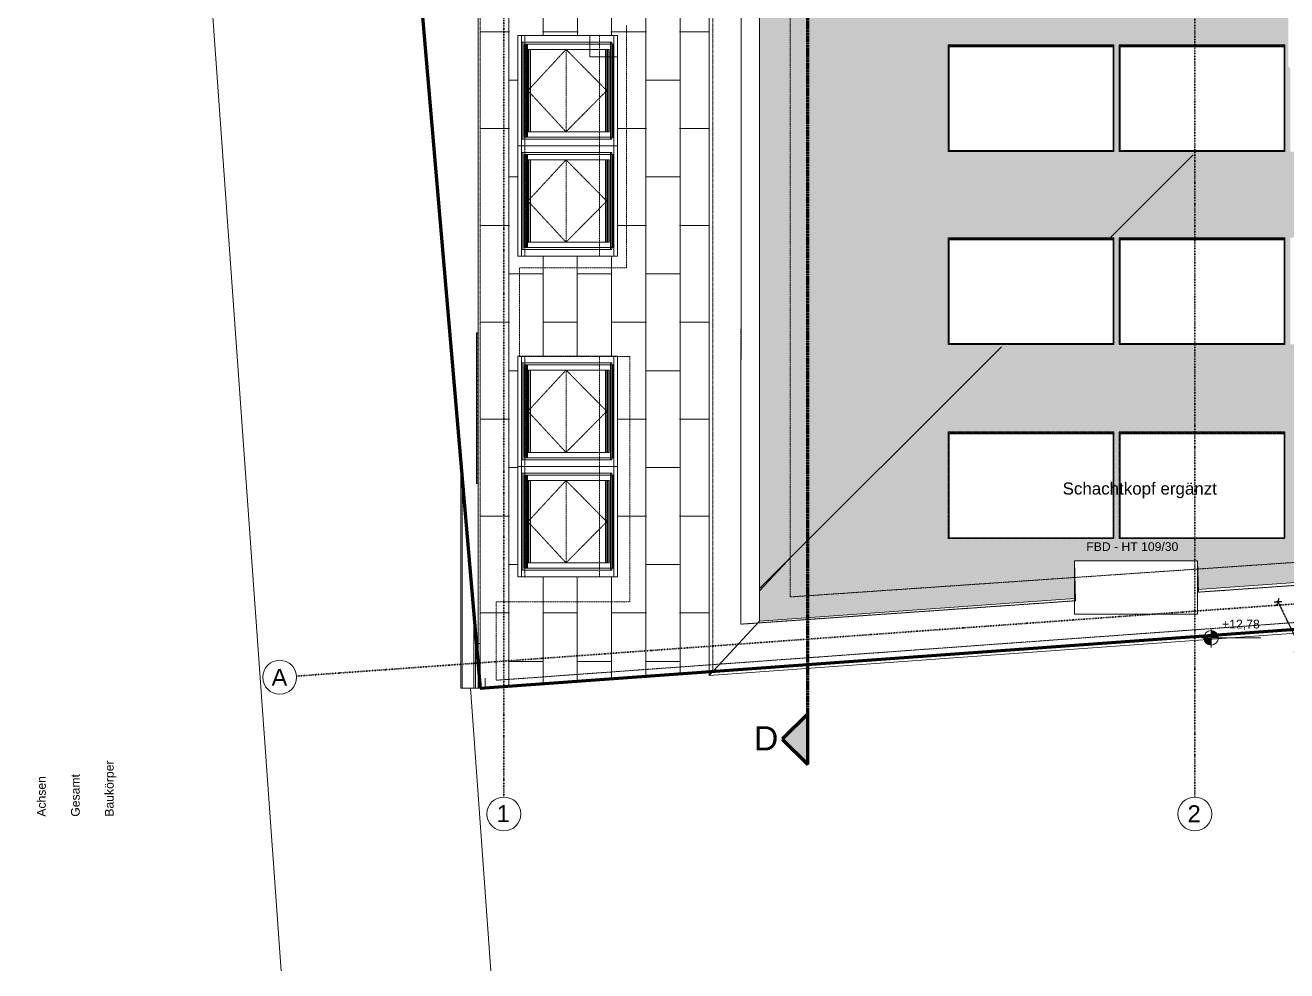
# Model space of a CAD drawing. Header units: millimetres. Extents: x -19192 to 21049, y -24519 to 21210.
# Drawn here: x -10833 to 2182, y -23693 to -13932 of the extents above; entities that cross this region are included whole.
import ezdxf
from ezdxf.enums import TextEntityAlignment as Align

# ---------------------------------------------------------------- set-up
doc = ezdxf.new("R2010")
doc.units = ezdxf.units.MM
for name, pattern in [('ACAD_ISO08W100', [36, 24, -3, 6, -3]), ('Achse', [0.009, 0.005, -0.002, 0, -0.002]), ('Strich', [0.00635, 0.003175, -0.003175]), ('Strich Punkt Mittel', [0.015875, 0.00635, -0.004763, 0, -0.004763]), ('Verdeckt', [0.003, 0.002, -0.001]), ('Verdeckt Unten', [0.005, 0.003, -0.002])]:
    doc.linetypes.add(name, pattern=pattern)
for name, color, linetype, lineweight in [('A-ROOF-OTLN', 132, 'Continuous', 5), ('A-ROOF-PATT', 132, 'Continuous', 13), ('A_2D', 7, 'Continuous', 13), ('A_Beschriftung_', 7, 'Continuous', 9), ('A_Dach', 7, 'Continuous', 13), ('A_Fenster', 7, 'Continuous', 13), ('A_Grundstuecksgrenze', 5, 'Continuous', 70), ('A_Moebel', 6, 'Continuous', 13), ('A_Raeume', 7, 'Continuous', 13), ('A_Raeume_', 7, 'Continuous', 5), ('A_Raster_', 1, 'Continuous', 9), ('A_Waende', 7, 'Continuous', 13), ('G-ANNO-DIMS_', 111, 'Continuous', 9), ('G-ANNO-REVC-IDEN_', 71, 'Continuous', 9), ('G-ANNO-SYMB_', 111, 'Continuous', 9), ('M-EQPM', 50, 'Continuous', 5)]:
    doc.layers.add(name, color=color, linetype=linetype, lineweight=lineweight)
doc.layers.add('E_ERDUNG', color=150, linetype='ACAD_ISO08W100', true_color=0x0f87ff)
doc.styles.add('Arial', font='arial.ttf', dxfattribs={"height": 0.175})
doc.styles.add('Arial_1', font='arial.ttf', dxfattribs={"height": 0.09})
doc.styles.add('Arial_5', font='arial.ttf', dxfattribs={"height": 0.125})
doc.styles.add('Arial_6', font='arial.ttf', dxfattribs={"height": 0.25})
doc.styles.add('Arial_7', font='arial.ttf', dxfattribs={"height": 0.0018})
doc.styles.add('ET_LEGENDE - Wohnung$0$ROMANS', font='romans.shx', dxfattribs={"width": 0.6})

# ---------------------------------------------------------------- blocks, each defined once
blk = doc.blocks.new('Moeb_Schreibtisch_variabel - variabel-8084390-263_PP_DDS_BT2')
at = {"layer": 'A_Moebel', "color": 8}
for p, q in [((-0.471, 0.4), (-0.425, 0.4)), ((-0.471, 0.4), (-0.425, 0.4)), ((-0.425, 0.4), (-0.415, 0.4)), ((-0.425, 0.4), (-0.415, 0.4)), ((-0.415, 0.4), (-0.401, 0.4)), ((-0.415, 0.4), (-0.401, 0.4)), ((-0.401, 0.4), (-0.372, 0.4)), ((-0.401, 0.4), (-0.372, 0.4)), ((-0.372, 0.4), (-0.348, 0.4)), ((-0.372, 0.4), (-0.348, 0.4)), ((-0.348, 0.4), (-0.187, 0.4)), ((-0.348, 0.4), (-0.187, 0.4)), ((-0.187, 0.4), (-0.187, 0.268)), ((-0.187, 0.4), (-0.187, 0.268)), ((-0.187, 0.268), (-0.187, 0.248)), ((-0.187, 0.268), (-0.187, 0.248)), ((-0.187, 0.248), (-0.187, 0.178)), ((-0.187, 0.248), (-0.187, 0.178))]:
    blk.add_line(p, q, dxfattribs=at)
blk = doc.blocks.new('Fens_Dach_1tlg1 - KF_1140X1400-V12-263_PP_DDS_BT2')
at = {"layer": 'A_Fenster'}
for p, q in [((-53.96, 49.939), (-53.96, 48.799)), ((-52.97, 49.939), (-53.96, 49.939)), ((-53.96, 49.939), (-53.924, 49.939)), ((-53.924, 49.939), (-52.934, 49.939)), ((-53.924, 49.869), (-53.924, 49.939)), ((-53.924, 48.869), (-53.924, 49.869)), ((-53.924, 49.869), (-53.005, 49.869)), ((-53.924, 49.869), (-53.924, 48.869)), ((-53.91, 49.869), (-53.924, 49.869)), ((-53.91, 48.869), (-53.91, 49.869)), ((-52.991, 49.869), (-53.91, 49.869)), ((-53.896, 49.849), (-53.005, 49.849)), ((-53.896, 48.889), (-53.896, 49.849)), ((-53.896, 49.849), (-53.861, 49.849)), ((-53.896, 49.849), (-53.005, 49.849)), ((-53.896, 49.849), (-53.896, 48.889)), ((-53.871, 49.849), (-53.896, 49.849)), ((-53.871, 49.849), (-53.871, 49.794)), ((-53.005, 49.849), (-53.871, 49.849)), ((-53.861, 49.849), (-53.861, 48.889)), ((-53.005, 49.849), (-53.861, 49.849)), ((-53.005, 49.869), (-52.991, 49.869)), ((-53.005, 49.869), (-53.005, 48.869)), ((-53.005, 49.849), (-53.005, 48.889)), ((-52.991, 49.849), (-53.005, 49.849)), ((-52.991, 49.849), (-53.005, 49.849)), ((-53.005, 49.849), (-52.991, 49.849)), ((-53.005, 49.849), (-53.005, 48.889)), ((-52.991, 49.849), (-53.005, 49.849)), ((-52.991, 48.869), (-52.991, 49.869)), ((-52.98, 49.849), (-52.991, 49.849)), ((-52.97, 49.849), (-52.991, 49.849)), ((-52.991, 49.849), (-52.98, 49.849)), ((-52.98, 49.849), (-52.991, 49.849)), ((-52.97, 49.849), (-52.98, 49.849)), ((-52.98, 48.889), (-52.98, 49.849)), ((-52.97, 48.799), (-52.97, 49.939)), ((-52.934, 49.939), (-52.97, 49.939)), ((-52.97, 48.889), (-52.97, 49.849)), ((-52.934, 49.939), (-52.934, 48.799)), ((-53.871, 49.794), (-53.871, 48.944)), ((-53.871, 49.794), (-53.857, 49.794)), ((-53.871, 49.794), (-53.871, 48.944)), ((-53.058, 49.794), (-53.871, 49.794)), ((-53.847, 49.794), (-53.857, 49.794)), ((-53.857, 49.794), (-53.044, 49.794)), ((-53.857, 48.944), (-53.857, 49.794)), ((-53.857, 49.794), (-53.832, 49.794)), ((-53.034, 49.794), (-53.847, 49.794)), ((-53.847, 48.944), (-53.847, 49.794)), ((-53.832, 49.794), (-53.034, 49.794)), ((-53.832, 49.794), (-53.832, 48.944)), ((-53.019, 49.794), (-53.058, 49.794)), ((-53.058, 48.944), (-53.058, 49.794)), ((-53.044, 49.794), (-53.034, 49.794)), ((-53.044, 49.794), (-53.044, 48.944)), ((-53.034, 48.944), (-53.034, 49.794)), ((-53.034, 49.794), (-53.019, 49.794)), ((-53.019, 49.794), (-53.019, 48.944)), ((-53.857, 48.944), (-53.871, 48.944)), ((-53.871, 48.944), (-53.871, 48.889)), ((-53.871, 48.944), (-53.058, 48.944)), ((-53.044, 48.944), (-53.857, 48.944)), ((-53.857, 48.944), (-53.847, 48.944)), ((-53.832, 48.944), (-53.857, 48.944)), ((-53.847, 48.944), (-53.034, 48.944)), ((-53.034, 48.944), (-53.832, 48.944)), ((-53.019, 48.944), (-53.058, 48.944)), ((-53.034, 48.944), (-53.044, 48.944)), ((-53.019, 48.944), (-53.034, 48.944)), ((-53.924, 48.799), (-53.924, 48.869)), ((-53.005, 48.869), (-53.924, 48.869)), ((-53.924, 48.869), (-53.91, 48.869)), ((-53.91, 48.869), (-52.991, 48.869)), ((-53.005, 48.889), (-53.896, 48.889)), ((-53.861, 48.889), (-53.896, 48.889)), ((-53.005, 48.889), (-53.896, 48.889)), ((-53.896, 48.889), (-53.871, 48.889)), ((-53.871, 48.889), (-53.005, 48.889)), ((-53.861, 48.889), (-53.005, 48.889)), ((-53.005, 48.889), (-52.991, 48.889)), ((-52.991, 48.889), (-53.005, 48.889)), ((-53.005, 48.889), (-52.991, 48.889)), ((-53.005, 48.889), (-52.991, 48.889)), ((-53.005, 48.869), (-52.991, 48.869)), ((-52.991, 48.889), (-52.98, 48.889)), ((-52.97, 48.889), (-52.991, 48.889)), ((-52.991, 48.889), (-52.98, 48.889)), ((-52.991, 48.889), (-52.98, 48.889)), ((-52.98, 48.889), (-52.97, 48.889)), ((-53.96, 48.799), (-52.97, 48.799)), ((-53.924, 48.799), (-53.96, 48.799)), ((-52.934, 48.799), (-53.924, 48.799)), ((-52.934, 48.799), (-52.97, 48.799))]:
    blk.add_line(p, q, dxfattribs=at)
at = {"layer": 'A_Fenster', "linetype": 'Verdeckt', "lineweight": 5}
for p, q in [((-53.883, 49.849), (-53.005, 49.849)), ((-53.883, 48.889), (-53.883, 49.849)), ((-53.005, 49.849), (-52.992, 49.849)), ((-52.992, 49.849), (-52.992, 48.889)), ((-53.464, 49.794), (-53.857, 49.369)), ((-53.464, 48.944), (-53.464, 49.794)), ((-53.058, 49.383), (-53.464, 49.794)), ((-53.464, 48.944), (-53.857, 49.369)), ((-53.058, 49.354), (-53.464, 48.944)), ((-53.044, 49.369), (-53.058, 49.383)), ((-53.044, 49.369), (-53.058, 49.354)), ((-53.005, 48.889), (-53.883, 48.889)), ((-52.992, 48.889), (-53.005, 48.889))]:
    blk.add_line(p, q, dxfattribs=at)
blk = doc.blocks.new('Fens_Dach_1tlg1 - KF_1140X1400-V13-263_PP_DDS_BT2')
at = {"layer": 'A_Fenster'}
for p, q in [((-53.96, 54.389), (-53.96, 53.249)), ((-52.97, 54.389), (-53.96, 54.389)), ((-53.96, 54.389), (-53.924, 54.389)), ((-53.924, 54.389), (-52.934, 54.389)), ((-53.924, 54.319), (-53.924, 54.389)), ((-53.924, 53.319), (-53.924, 54.319)), ((-53.924, 54.319), (-53.005, 54.319)), ((-53.924, 54.319), (-53.924, 53.319)), ((-53.91, 54.319), (-53.924, 54.319)), ((-53.91, 53.319), (-53.91, 54.319)), ((-52.991, 54.319), (-53.91, 54.319)), ((-53.896, 54.299), (-53.005, 54.299)), ((-53.896, 53.339), (-53.896, 54.299)), ((-53.896, 54.299), (-53.861, 54.299)), ((-53.896, 54.299), (-53.005, 54.299)), ((-53.896, 54.299), (-53.896, 53.339)), ((-53.871, 54.299), (-53.896, 54.299)), ((-53.871, 54.299), (-53.871, 54.244)), ((-53.005, 54.299), (-53.871, 54.299)), ((-53.861, 54.299), (-53.861, 53.339)), ((-53.005, 54.299), (-53.861, 54.299)), ((-53.005, 54.319), (-52.991, 54.319)), ((-53.005, 54.319), (-53.005, 53.319)), ((-53.005, 54.299), (-53.005, 53.339)), ((-52.991, 54.299), (-53.005, 54.299)), ((-52.991, 54.299), (-53.005, 54.299)), ((-53.005, 54.299), (-52.991, 54.299)), ((-53.005, 54.299), (-53.005, 53.339)), ((-52.991, 54.299), (-53.005, 54.299)), ((-52.991, 53.319), (-52.991, 54.319)), ((-52.98, 54.299), (-52.991, 54.299)), ((-52.97, 54.299), (-52.991, 54.299)), ((-52.991, 54.299), (-52.98, 54.299)), ((-52.98, 54.299), (-52.991, 54.299)), ((-52.97, 54.299), (-52.98, 54.299)), ((-52.98, 53.339), (-52.98, 54.299)), ((-52.97, 53.249), (-52.97, 54.389)), ((-52.934, 54.389), (-52.97, 54.389)), ((-52.97, 53.339), (-52.97, 54.299)), ((-52.934, 54.389), (-52.934, 53.249)), ((-53.871, 54.244), (-53.871, 53.394)), ((-53.871, 54.244), (-53.857, 54.244)), ((-53.871, 54.244), (-53.871, 53.394)), ((-53.058, 54.244), (-53.871, 54.244)), ((-53.847, 54.244), (-53.857, 54.244)), ((-53.857, 54.244), (-53.043, 54.244)), ((-53.857, 53.394), (-53.857, 54.244)), ((-53.857, 54.244), (-53.832, 54.244)), ((-53.034, 54.244), (-53.847, 54.244)), ((-53.847, 53.394), (-53.847, 54.244)), ((-53.832, 54.244), (-53.034, 54.244)), ((-53.832, 54.244), (-53.832, 53.394)), ((-53.019, 54.244), (-53.058, 54.244)), ((-53.058, 53.394), (-53.058, 54.244)), ((-53.043, 54.244), (-53.034, 54.244)), ((-53.043, 54.244), (-53.043, 53.394)), ((-53.034, 53.394), (-53.034, 54.244)), ((-53.034, 54.244), (-53.019, 54.244)), ((-53.019, 54.244), (-53.019, 53.394)), ((-53.857, 53.394), (-53.871, 53.394)), ((-53.871, 53.394), (-53.871, 53.339)), ((-53.871, 53.394), (-53.058, 53.394)), ((-53.043, 53.394), (-53.857, 53.394)), ((-53.857, 53.394), (-53.847, 53.394)), ((-53.832, 53.394), (-53.857, 53.394)), ((-53.847, 53.394), (-53.034, 53.394)), ((-53.034, 53.394), (-53.832, 53.394)), ((-53.019, 53.394), (-53.058, 53.394)), ((-53.034, 53.394), (-53.043, 53.394)), ((-53.019, 53.394), (-53.034, 53.394)), ((-53.96, 53.249), (-52.97, 53.249)), ((-53.924, 53.249), (-53.96, 53.249)), ((-53.924, 53.249), (-53.924, 53.319)), ((-53.005, 53.319), (-53.924, 53.319)), ((-53.924, 53.319), (-53.91, 53.319)), ((-52.934, 53.249), (-53.924, 53.249)), ((-53.91, 53.319), (-52.991, 53.319)), ((-53.005, 53.339), (-53.896, 53.339)), ((-53.861, 53.339), (-53.896, 53.339)), ((-53.005, 53.339), (-53.896, 53.339)), ((-53.896, 53.339), (-53.871, 53.339)), ((-53.871, 53.339), (-53.005, 53.339)), ((-53.861, 53.339), (-53.005, 53.339)), ((-53.005, 53.339), (-52.991, 53.339)), ((-52.991, 53.339), (-53.005, 53.339)), ((-53.005, 53.339), (-52.991, 53.339)), ((-53.005, 53.339), (-52.991, 53.339)), ((-53.005, 53.319), (-52.991, 53.319)), ((-52.991, 53.339), (-52.98, 53.339)), ((-52.97, 53.339), (-52.991, 53.339)), ((-52.991, 53.339), (-52.98, 53.339)), ((-52.991, 53.339), (-52.98, 53.339)), ((-52.98, 53.339), (-52.97, 53.339)), ((-52.934, 53.249), (-52.97, 53.249))]:
    blk.add_line(p, q, dxfattribs=at)
at = {"layer": 'A_Fenster', "linetype": 'Verdeckt', "lineweight": 5}
for p, q in [((-53.883, 54.299), (-53.005, 54.299)), ((-53.883, 53.339), (-53.883, 54.299)), ((-53.005, 54.299), (-52.992, 54.299)), ((-52.992, 54.299), (-52.992, 53.339)), ((-53.464, 54.244), (-53.857, 53.819)), ((-53.464, 53.394), (-53.464, 54.244)), ((-53.058, 53.833), (-53.464, 54.244)), ((-53.464, 53.394), (-53.857, 53.819)), ((-53.058, 53.804), (-53.464, 53.394)), ((-53.043, 53.819), (-53.058, 53.833)), ((-53.043, 53.819), (-53.058, 53.804)), ((-53.005, 53.339), (-53.883, 53.339)), ((-52.992, 53.339), (-53.005, 53.339))]:
    blk.add_line(p, q, dxfattribs=at)
blk = doc.blocks.new('Basiswand _ Attika_BLE_0340_0100 - ___-7441165-263_PP_DDS_BT2')
at = {"layer": 'A_Waende'}
for p, q in [((-29.589, 64.113), (-23.226, 79.368)), ((-23.226, 79.368), (-23.193, 79.354)), ((-23.19, 79.353), (-22.746, 79.168)), ((-28.894, 64.429), (-22.746, 79.168)), ((-28.894, 64.429), (-29.589, 64.113))]:
    blk.add_line(p, q, dxfattribs=at)
blk = doc.blocks.new('Basiswand _ Attika_BLE_0340_0100 - ___-7441263-263_PP_DDS_BT2')
at = {"layer": 'A_Waende'}
for p, q in [((-29.589, 64.113), (-28.894, 64.429)), ((-25.804, 63.395), (-28.894, 64.429)), ((-19.753, 60.821), (-29.589, 64.113)), ((-19.667, 61.341), (-24.596, 62.99)), ((-19.746, 60.843), (-19.753, 60.821))]:
    blk.add_line(p, q, dxfattribs=at)
blk = doc.blocks.new('Basiswand _ Attika_BLE_0340_0100 - ___-7443654-263_PP_DDS_BT2')
at = {"layer": 'A_Waende'}
for p, q in [((-25.71, 70.346), (-25.03, 70.626)), ((-23.793, 70.11), (-25.03, 70.626)), ((-23.513, 69.43), (-25.71, 70.346)), ((-23.793, 70.11), (-23.513, 69.43))]:
    blk.add_line(p, q, dxfattribs=at)
blk = doc.blocks.new('Allg_Sollarkollektor - Allg_Sollarkollektor-V20-263_PP_DDS_BT2')
at = {"layer": 'A_2D'}
for p, q in [((-0.855, 0.546), (0.855, 0.546)), ((-0.855, 0.546), (-0.855, 0.537)), ((0.855, 0.537), (-0.855, 0.537)), ((-0.855, 0.537), (-0.855, -0.555)), ((0.845, 0.527), (-0.845, 0.527)), ((-0.845, 0.527), (-0.845, -0.545)), ((-0.845, -0.545), (-0.845, 0.527)), ((-0.845, 0.527), (0.845, 0.527)), ((0.845, -0.545), (0.845, 0.527)), ((0.845, 0.527), (0.845, -0.545)), ((0.855, 0.546), (0.855, 0.537)), ((0.855, -0.555), (0.855, 0.537)), ((-0.855, -0.555), (0.855, -0.555)), ((-0.845, -0.545), (0.845, -0.545)), ((0.845, -0.545), (-0.845, -0.545))]:
    blk.add_line(p, q, dxfattribs=at)
blk = doc.blocks.new('Allg_Sollarkollektor - Allg_Sollarkollektor-V34-263_PP_DDS_BT2')
at = {"layer": 'A_2D', "color": 8, "linetype": 'Strich'}
for p, q in [((-0.855, 0.546), (0.855, 0.546)), ((-0.855, 0.546), (-0.855, 0.537)), ((0.855, 0.537), (-0.855, 0.537)), ((-0.855, 0.537), (-0.855, -0.555)), ((0.845, 0.527), (-0.845, 0.527)), ((-0.845, 0.527), (-0.845, -0.545)), ((-0.845, -0.545), (-0.845, 0.527)), ((-0.845, 0.527), (0.845, 0.527)), ((0.845, -0.545), (0.845, 0.527)), ((0.845, 0.527), (0.845, -0.545)), ((0.855, 0.546), (0.855, 0.537)), ((0.855, -0.555), (0.855, 0.537)), ((-0.855, -0.555), (0.855, -0.555)), ((-0.845, -0.545), (0.845, -0.545)), ((0.845, -0.545), (-0.845, -0.545))]:
    blk.add_line(p, q, dxfattribs=at)
blk = doc.blocks.new('Allg_Sollarkollektor - Allg_Sollarkollektor-V26-263_PP_DDS_BT2')
at = {"layer": 'A_2D'}
for p, q in [((-0.855, 0.546), (0.855, 0.546)), ((-0.855, 0.546), (-0.855, 0.537)), ((0.855, 0.537), (-0.855, 0.537)), ((-0.855, 0.537), (-0.855, -0.555)), ((0.845, 0.527), (-0.845, 0.527)), ((-0.845, 0.527), (-0.845, -0.545)), ((-0.845, -0.545), (-0.845, 0.527)), ((-0.845, 0.527), (0.845, 0.527)), ((0.845, -0.545), (0.845, 0.527)), ((0.845, 0.527), (0.845, -0.545)), ((0.855, 0.546), (0.855, 0.537)), ((0.855, -0.555), (0.855, 0.537)), ((-0.855, -0.555), (0.855, -0.555)), ((-0.845, -0.545), (0.845, -0.545)), ((0.845, -0.545), (-0.845, -0.545))]:
    blk.add_line(p, q, dxfattribs=at)
blk = doc.blocks.new('Allg_Sollarkollektor - Allg_Sollarkollektor-V33-263_PP_DDS_BT2')
at = {"layer": 'A_2D'}
for p, q in [((-0.855, 0.546), (0.855, 0.546)), ((-0.855, 0.546), (-0.855, 0.537)), ((0.855, 0.537), (-0.855, 0.537)), ((-0.855, 0.537), (-0.855, -0.555)), ((0.845, 0.527), (-0.845, 0.527)), ((-0.845, 0.527), (-0.845, -0.545)), ((-0.845, -0.545), (-0.845, 0.527)), ((-0.845, 0.527), (0.845, 0.527)), ((0.845, -0.545), (0.845, 0.527)), ((0.845, 0.527), (0.845, -0.545)), ((0.855, 0.546), (0.855, 0.537)), ((0.855, -0.555), (0.855, 0.537)), ((-0.855, -0.555), (0.855, -0.555)), ((-0.845, -0.545), (0.845, -0.545)), ((0.845, -0.545), (-0.845, -0.545))]:
    blk.add_line(p, q, dxfattribs=at)
blk = doc.blocks.new('HLS_Rigol - 20x8cm-9179613-263_PP_DDS_BT2')
at = {"layer": 'M-EQPM'}
h = blk.add_hatch(dxfattribs=at)
h.set_pattern_fill('FP_17', color=256, style=0, pattern_type=2)
h.set_pattern_definition([(270, (0, 0.6096), (0.04, 0), [])])
h.paths.add_polyline_path([(0, 0.08), (1.555, 0.08), (1.555, 0.095), (0, 0.095), (0, 0.08)])
for p, q in [((0, 0.097), (0, 0.1)), ((0, 0.1), (1.555, 0.1)), ((0, 0.1), (1.555, 0.1)), ((0, 0.095), (0, 0.097)), ((0, 0.097), (1.555, 0.097)), ((0, 0.08), (0, 0.095)), ((0, 0.095), (1.555, 0.095)), ((1.555, 0.1), (1.555, 0.097)), ((1.555, 0.097), (1.555, 0.095)), ((1.555, 0.095), (1.555, 0.08))]:
    blk.add_line(p, q, dxfattribs=at)
blk = doc.blocks.new('Fens_Dach_1tlg1 - KF_1140X1400-V38-263_PP_DDS_BT2')
at = {"layer": 'A_Fenster'}
for p, q in [((-53.96, 53.249), (-53.96, 52.109)), ((-52.97, 53.249), (-53.96, 53.249)), ((-53.96, 53.249), (-53.924, 53.249)), ((-53.924, 53.249), (-52.934, 53.249)), ((-53.924, 53.179), (-53.924, 53.249)), ((-52.97, 52.109), (-52.97, 53.249)), ((-52.934, 53.249), (-52.97, 53.249)), ((-52.934, 53.249), (-52.934, 52.109)), ((-53.924, 52.179), (-53.924, 53.179)), ((-53.924, 53.179), (-53.005, 53.179)), ((-53.924, 53.179), (-53.924, 52.179)), ((-53.91, 53.179), (-53.924, 53.179)), ((-53.91, 52.179), (-53.91, 53.179)), ((-52.991, 53.179), (-53.91, 53.179)), ((-53.896, 53.159), (-53.005, 53.159)), ((-53.896, 52.199), (-53.896, 53.159)), ((-53.896, 53.159), (-53.861, 53.159)), ((-53.896, 53.159), (-53.005, 53.159)), ((-53.896, 53.159), (-53.896, 52.199)), ((-53.871, 53.159), (-53.896, 53.159)), ((-53.871, 53.159), (-53.871, 53.104)), ((-53.005, 53.159), (-53.871, 53.159)), ((-53.871, 53.104), (-53.871, 52.254)), ((-53.871, 53.104), (-53.857, 53.104)), ((-53.871, 53.104), (-53.871, 52.254)), ((-53.058, 53.104), (-53.871, 53.104)), ((-53.861, 53.159), (-53.861, 52.199)), ((-53.005, 53.159), (-53.861, 53.159)), ((-53.847, 53.104), (-53.857, 53.104)), ((-53.857, 53.104), (-53.043, 53.104)), ((-53.857, 52.254), (-53.857, 53.104)), ((-53.857, 53.104), (-53.832, 53.104)), ((-53.034, 53.104), (-53.847, 53.104)), ((-53.847, 52.254), (-53.847, 53.104)), ((-53.832, 53.104), (-53.034, 53.104)), ((-53.832, 53.104), (-53.832, 52.254)), ((-53.019, 53.104), (-53.058, 53.104)), ((-53.058, 52.254), (-53.058, 53.104)), ((-53.043, 53.104), (-53.044, 52.254)), ((-53.043, 53.104), (-53.034, 53.104)), ((-53.034, 52.254), (-53.034, 53.104)), ((-53.034, 53.104), (-53.019, 53.104)), ((-53.019, 53.104), (-53.019, 52.254)), ((-53.005, 53.179), (-52.991, 53.179)), ((-53.005, 53.179), (-53.005, 52.179)), ((-53.005, 53.159), (-53.005, 52.199)), ((-52.991, 53.159), (-53.005, 53.159)), ((-52.991, 53.159), (-53.005, 53.159)), ((-53.005, 53.159), (-52.991, 53.159)), ((-53.005, 53.159), (-53.005, 52.199)), ((-52.991, 53.159), (-53.005, 53.159)), ((-52.991, 52.179), (-52.991, 53.179)), ((-52.98, 53.159), (-52.991, 53.159)), ((-52.97, 53.159), (-52.991, 53.159)), ((-52.991, 53.159), (-52.98, 53.159)), ((-52.98, 53.159), (-52.991, 53.159)), ((-52.97, 53.159), (-52.98, 53.159)), ((-52.98, 52.199), (-52.98, 53.159)), ((-52.97, 52.199), (-52.97, 53.159)), ((-53.005, 52.199), (-53.896, 52.199)), ((-53.861, 52.199), (-53.896, 52.199)), ((-53.005, 52.199), (-53.896, 52.199)), ((-53.896, 52.199), (-53.871, 52.199)), ((-53.857, 52.254), (-53.871, 52.254)), ((-53.871, 52.254), (-53.871, 52.199)), ((-53.871, 52.254), (-53.058, 52.254)), ((-53.871, 52.199), (-53.005, 52.199)), ((-53.861, 52.199), (-53.005, 52.199)), ((-53.044, 52.254), (-53.857, 52.254)), ((-53.857, 52.254), (-53.847, 52.254)), ((-53.832, 52.254), (-53.857, 52.254)), ((-53.847, 52.254), (-53.034, 52.254)), ((-53.034, 52.254), (-53.832, 52.254)), ((-53.019, 52.254), (-53.058, 52.254)), ((-53.034, 52.254), (-53.044, 52.254)), ((-53.019, 52.254), (-53.034, 52.254)), ((-53.005, 52.199), (-52.991, 52.199)), ((-52.991, 52.199), (-53.005, 52.199)), ((-53.005, 52.199), (-52.991, 52.199)), ((-53.005, 52.199), (-52.991, 52.199)), ((-52.991, 52.199), (-52.98, 52.199)), ((-52.97, 52.199), (-52.991, 52.199)), ((-52.991, 52.199), (-52.98, 52.199)), ((-52.991, 52.199), (-52.98, 52.199)), ((-52.98, 52.199), (-52.97, 52.199)), ((-53.96, 52.109), (-52.97, 52.109)), ((-53.924, 52.109), (-53.96, 52.109)), ((-53.924, 52.109), (-53.924, 52.179)), ((-53.005, 52.179), (-53.924, 52.179)), ((-53.924, 52.179), (-53.91, 52.179)), ((-52.934, 52.109), (-53.924, 52.109)), ((-53.91, 52.179), (-52.991, 52.179)), ((-53.005, 52.179), (-52.991, 52.179)), ((-52.934, 52.109), (-52.97, 52.109))]:
    blk.add_line(p, q, dxfattribs=at)
at = {"layer": 'A_Fenster', "linetype": 'Verdeckt', "lineweight": 5}
for p, q in [((-53.883, 53.159), (-53.005, 53.159)), ((-53.883, 52.199), (-53.883, 53.159)), ((-53.464, 53.104), (-53.857, 52.679)), ((-53.464, 52.254), (-53.464, 53.104)), ((-53.058, 52.693), (-53.464, 53.104)), ((-53.005, 53.159), (-52.992, 53.159)), ((-52.992, 53.159), (-52.992, 52.199)), ((-53.464, 52.254), (-53.857, 52.679)), ((-53.058, 52.664), (-53.464, 52.254)), ((-53.044, 52.679), (-53.058, 52.693)), ((-53.044, 52.679), (-53.058, 52.664)), ((-53.005, 52.199), (-53.883, 52.199)), ((-52.992, 52.199), (-53.005, 52.199))]:
    blk.add_line(p, q, dxfattribs=at)
blk = doc.blocks.new('Fens_Dach_1tlg1 - KF_1140X1400-V39-263_PP_DDS_BT2')
at = {"layer": 'A_Fenster'}
for p, q in [((-53.96, 51.079), (-53.96, 49.939)), ((-52.97, 51.079), (-53.96, 51.079)), ((-53.96, 51.079), (-53.924, 51.079)), ((-53.924, 51.079), (-52.934, 51.079)), ((-53.924, 51.009), (-53.924, 51.079)), ((-52.97, 49.939), (-52.97, 51.079)), ((-52.934, 51.079), (-52.97, 51.079)), ((-52.934, 51.079), (-52.934, 49.939)), ((-53.924, 50.009), (-53.924, 51.009)), ((-53.924, 51.009), (-53.005, 51.009)), ((-53.924, 51.009), (-53.924, 50.009)), ((-53.91, 51.009), (-53.924, 51.009)), ((-53.91, 50.009), (-53.91, 51.009)), ((-52.991, 51.009), (-53.91, 51.009)), ((-53.896, 50.989), (-53.005, 50.989)), ((-53.896, 50.029), (-53.896, 50.989)), ((-53.896, 50.989), (-53.861, 50.989)), ((-53.896, 50.989), (-53.005, 50.989)), ((-53.896, 50.989), (-53.896, 50.029)), ((-53.871, 50.989), (-53.896, 50.989)), ((-53.871, 50.989), (-53.871, 50.934)), ((-53.005, 50.989), (-53.871, 50.989)), ((-53.871, 50.934), (-53.871, 50.084)), ((-53.871, 50.934), (-53.857, 50.934)), ((-53.871, 50.934), (-53.871, 50.084)), ((-53.058, 50.934), (-53.871, 50.934)), ((-53.861, 50.989), (-53.861, 50.029)), ((-53.005, 50.989), (-53.861, 50.989)), ((-53.847, 50.934), (-53.857, 50.934)), ((-53.857, 50.934), (-53.044, 50.934)), ((-53.857, 50.084), (-53.857, 50.934)), ((-53.857, 50.934), (-53.832, 50.934)), ((-53.034, 50.934), (-53.847, 50.934)), ((-53.847, 50.084), (-53.847, 50.934)), ((-53.832, 50.934), (-53.034, 50.934)), ((-53.832, 50.934), (-53.832, 50.084)), ((-53.019, 50.934), (-53.058, 50.934)), ((-53.058, 50.084), (-53.058, 50.934)), ((-53.044, 50.934), (-53.034, 50.934)), ((-53.044, 50.934), (-53.044, 50.084)), ((-53.034, 50.084), (-53.034, 50.934)), ((-53.034, 50.934), (-53.019, 50.934)), ((-53.019, 50.934), (-53.019, 50.084)), ((-53.005, 51.009), (-52.991, 51.009)), ((-53.005, 51.009), (-53.005, 50.009)), ((-53.005, 50.989), (-53.005, 50.029)), ((-52.991, 50.989), (-53.005, 50.989)), ((-52.991, 50.989), (-53.005, 50.989)), ((-53.005, 50.989), (-52.991, 50.989)), ((-53.005, 50.989), (-53.005, 50.029)), ((-52.991, 50.989), (-53.005, 50.989)), ((-52.991, 50.009), (-52.991, 51.009)), ((-52.98, 50.989), (-52.991, 50.989)), ((-52.97, 50.989), (-52.991, 50.989)), ((-52.991, 50.989), (-52.98, 50.989)), ((-52.98, 50.989), (-52.991, 50.989)), ((-52.97, 50.989), (-52.98, 50.989)), ((-52.98, 50.029), (-52.98, 50.989)), ((-52.97, 50.029), (-52.97, 50.989)), ((-53.924, 49.939), (-53.924, 50.009)), ((-53.005, 50.009), (-53.924, 50.009)), ((-53.924, 50.009), (-53.91, 50.009)), ((-53.91, 50.009), (-52.991, 50.009)), ((-53.005, 50.029), (-53.896, 50.029)), ((-53.861, 50.029), (-53.896, 50.029)), ((-53.005, 50.029), (-53.896, 50.029)), ((-53.896, 50.029), (-53.871, 50.029)), ((-53.857, 50.084), (-53.871, 50.084)), ((-53.871, 50.084), (-53.871, 50.029)), ((-53.871, 50.084), (-53.058, 50.084)), ((-53.871, 50.029), (-53.005, 50.029)), ((-53.861, 50.029), (-53.005, 50.029)), ((-53.044, 50.084), (-53.857, 50.084)), ((-53.857, 50.084), (-53.847, 50.084)), ((-53.832, 50.084), (-53.857, 50.084)), ((-53.847, 50.084), (-53.034, 50.084)), ((-53.034, 50.084), (-53.832, 50.084)), ((-53.019, 50.084), (-53.058, 50.084)), ((-53.034, 50.084), (-53.044, 50.084)), ((-53.019, 50.084), (-53.034, 50.084)), ((-53.005, 50.029), (-52.991, 50.029)), ((-52.991, 50.029), (-53.005, 50.029)), ((-53.005, 50.029), (-52.991, 50.029)), ((-53.005, 50.029), (-52.991, 50.029)), ((-53.005, 50.009), (-52.991, 50.009)), ((-52.991, 50.029), (-52.98, 50.029)), ((-52.97, 50.029), (-52.991, 50.029)), ((-52.991, 50.029), (-52.98, 50.029)), ((-52.991, 50.029), (-52.98, 50.029)), ((-52.98, 50.029), (-52.97, 50.029)), ((-53.96, 49.939), (-52.97, 49.939)), ((-53.924, 49.939), (-53.96, 49.939)), ((-52.934, 49.939), (-53.924, 49.939)), ((-52.934, 49.939), (-52.97, 49.939))]:
    blk.add_line(p, q, dxfattribs=at)
at = {"layer": 'A_Fenster', "linetype": 'Verdeckt', "lineweight": 5}
for p, q in [((-53.883, 50.989), (-53.005, 50.989)), ((-53.883, 50.029), (-53.883, 50.989)), ((-53.464, 50.934), (-53.857, 50.509)), ((-53.464, 50.084), (-53.464, 50.934)), ((-53.058, 50.523), (-53.464, 50.934)), ((-53.005, 50.989), (-52.992, 50.989)), ((-52.992, 50.989), (-52.992, 50.029)), ((-53.464, 50.084), (-53.857, 50.509)), ((-53.044, 50.509), (-53.058, 50.523)), ((-53.044, 50.509), (-53.058, 50.494)), ((-53.058, 50.494), (-53.464, 50.084)), ((-53.005, 50.029), (-53.883, 50.029)), ((-52.992, 50.029), (-53.005, 50.029))]:
    blk.add_line(p, q, dxfattribs=at)
blk = doc.blocks.new('Pfosten rechteckig - 0100x0080_Lamellen_aus_Pfosten-12196765-263_PP_DDS_BT2')
at = {"layer": 'A_Fenster', "lineweight": 5}
blk.add_line((-54.369, 54.589), (-54.369, 54.969), dxfattribs=at)
blk = doc.blocks.new('Family - ___-3180367-263_PP_DDS_BT2')
at = {"layer": 'A_Grundstuecksgrenze'}
for p, q in [((-20.98, 98.81), (-31.818, 64.901)), ((-31.818, 64.901), (-19.694, 60.844))]:
    blk.add_line(p, q, dxfattribs=at)
blk = doc.blocks.new('Raster - BS_Achse-112124-263_PP_DDS_BT2')
at = {"layer": 'A_Beschriftung_'}
blk.add_circle((0, 0), 0.0035, dxfattribs=at)
blk = doc.blocks.new('Höhenkoten - 018-55641-263_PP_DDS_BT2')
at = {"layer": 'G-ANNO-DIMS_'}
h = blk.add_hatch(color=256, dxfattribs=at)
edge = h.paths.add_edge_path()
edge.add_line((0, 0), (0, -0.0015))
edge.add_arc((0, 0), 0.0015, 180, 270, ccw=False)
edge.add_line((-0.0015, 0), (0, 0))
h = blk.add_hatch(color=256, dxfattribs=at)
edge = h.paths.add_edge_path()
edge.add_line((0, 0), (0, 0.0015))
edge.add_arc((0, 0), 0.0015, 0, 90, ccw=False)
edge.add_line((0.0015, 0), (0, 0))
for p, q in [((-0.002, 0), (0.01024, 0)), ((0, 0), (0, 0.002)), ((0, 0), (0, -0.002))]:
    blk.add_line(p, q, dxfattribs=at)
blk.add_circle((0, 0), 0.0015, dxfattribs=at)
blk = doc.blocks.new('Schnitt - 100_Gebaeudeschnitt-1261489-263_PP_DDS_BT2')
at = {"layer": 'G-ANNO-SYMB_'}
blk.add_hatch(color=256, dxfattribs=at).paths.add_polyline_path([(-0.00829, 0), (-0.00305, 0.00525), (0.0022, 0)])
at = {"layer": 'G-ANNO-SYMB_', "lineweight": 70}
for p, q in [((-0.00305, 0.00525), (-0.00829, 0)), ((0.0022, 0), (-0.00305, 0.00525)), ((-0.00829, 0), (0.0022, 0))]:
    blk.add_line(p, q, dxfattribs=at)
blk = doc.blocks.new('BS_Maßkette_AT_PP - oben oder links-9611914-263_PP_DDS_BT2')
at = {"layer": 'A_Beschriftung_', "char_height": 0.0018, "attachment_point": 1, "style": 'Arial_7'}
for s, insert, width in [('Achsen', (0, 0.00022), 0.0099409), ('Gesamt', (0, -0.00678), 0.0102616), ('Baukörper', (0, -0.01378), 0.0137089)]:
    blk.add_mtext(s, dxfattribs=dict(at, insert=insert, width=width))
blk = doc.blocks.new('654654654')
at = {"layer": 'A-ROOF-PATT', "lineweight": 5, "true_color": 0x636466}
h = blk.add_hatch(dxfattribs=at)
h.set_pattern_fill('FP_11', color=251, style=0, pattern_type=2)
h.set_pattern_definition([(228.018, (0.1732, 0.254), (-2.0314528123, -2.2858083747), [0.03417, -3.383]), (184.971, (0.15035, 0.2286), (3.0474510622, 0.2540216987), [0.05863, -5.804]), (132.505, (0.09194, 0.22352), (2.5397709538, -2.7942768048), [0.04134, -4.093]), (267.274, (-0.0071, 0.16002), (0.2539551053, 5.07967014), [0.0534, -5.287]), (292.83, (-0.00964, 0.10668), (-1.2698152688, 3.0481018627), [0.05236, -5.184]), (357.273, (0.01068, 0.05842), (-5.0786668393, 0.253996185), [0.05339, -5.286]), (37.7, (0.06401, 0.05588), (-3.301035372, -2.5397783393), [0.07061, -6.99]), (72.259, (0.11987, 0.09906), (1.7776368311, 5.5880763064), [0.06667, -6.6]), (121.425, (0.14019, 0.16256), (-2.0316720819, 3.3020573153), [0.05358, -5.304]), (175.235, (0.11226, 0.20828), (2.7935534013, -0.254025948), [0.06116, -2.997]), (222.403, (0.05131, 0.21336), (-3.0471325378, -2.7937440326), [0.0791, -7.831]), (138.808, (0.24431, 0.15748), (-1.7773521685, 1.5237686836), [0.027, -2.673]), (171.468, (0.22399, 0.17526), (3.30117332, -0.5079492745), [0.05136, -5.084]), (225.006, (0.1732, 0.18288), (5.4e-06, -0.25399983), [0.03592, -0.32326]), (203.203, (0.15543, 0.21336), (1.269569378, 0.507931902), [0.01934, -1.915]), (291.797, (0.13765, 0.20574), (-0.253942868, 0.76200551), [0.02736, -1.34]), (30.969, (0.14781, 0.18034), (0.761847982, 0.508005658), [0.04443, -1.436]), (161.562, (0.1859, 0.2032), (0.50789886, -0.25399589), [0.03212, -0.77095]), (16.393, (-0.00964, 0.20574), (2.539188499, 0.7619239566), [0.045, -4.455]), (70.35, (0.03353, 0.21844), (-1.015826576, -2.7941218824), [0.03776, -3.738]), (293.194, (0.1859, 0.254), (-0.507732472, 1.269649148), [0.03869, -1.896]), (343.607, (0.20114, 0.21844), (-2.539188499, 0.7619239566), [0.045, -4.455]), (339.44, (-0.00964, 0.04826), (-1.269488031, 0.507910437), [0.0434, -2.126]), (294.771, (0.03099, 0.03302), (-1.269780434, 2.794053213), [0.03637, -3.6]), (66.806, (0.18844, 0), (0.507732472, 1.269649148), [0.03869, -1.896]), (17.357, (0.20368, 0.03556), (-3.3012399564, -1.015952889), [0.04257, -4.214]), (69.448, (0.06401, 0), (-0.507723815, -1.269562447), [0.0217, -2.148]), (101.308, (0.1732, 0), (-0.25393613, 1.01592937), [0.01295, -1.282]), (165.961, (0.17066, 0.0127), (0.761850388, -0.25399813), [0.05235, -0.99472]), (186.01, (0.11987, 0.0254), (2.5393647706, 0.253982649), [0.04852, -4.803]), (303.685, (0.14781, 0.15748), (-0.253946744, 0.50799749), [0.03663, -0.87912]), (353.156, (0.16813, 0.127), (4.317226918, -0.50799857), [0.06394, -6.33]), (60.95, (0.23161, 0.11938), (-1.016019282, -1.77837494), [0.02615, -2.589]), (90, (0.2443, 0.14224), (-0.25395, 0.254), [0.01524, -0.23876]), (120.251, (0.1148, 0.03302), (1.0159692298, -1.7783263712), [0.03528, -3.493]), (48.018, (0.09702, 0.0635), (2.0314528123, 2.2858083747), [0.06834, -3.349]), (0, (0.14273, 0.1143), (0.25395, 0.254), [0.06603, -0.18792]), (325.299, (0.20876, 0.1143), (-2.5394728662, 1.7780144784), [0.04016, -3.975]), (254.058, (0.24177, 0.09144), (-0.25403483, -1.016312904), [0.03698, -1.812]), (207.651, (0.23161, 0.05588), (-4.8252471042, -2.5401405645), [0.06021, -5.96]), (175.425, (0.17828, 0.02794), (-3.3012584247, 0.2540008469), [0.06369, -6.305])])
h.paths.add_polyline_path([(-51.469, 48.341), (-48.219, 48.577), (-48.219, 48.966), (-46.949, 48.966), (-46.949, 48.668), (-41.764, 49.043), (-41.22, 49.277), (-43.142, 51.198), (-44.229, 51.198), (-44.229, 52.285), (-45.132, 53.189), (-45.993, 53.189), (-45.993, 54.049), (-46.011, 54.067), (-46.01, 57.191), (-45.063, 58.139), (-45.063, 58.737), (-44.465, 58.737), (-44.41, 58.791), (-45.063, 58.791), (-45.063, 60.471), (-46.001, 61.409), (-46.001, 64.554), (-51.469, 59.086), (-51.469, 48.539)])
h.paths.add_polyline_path([(-49.521, 49.194), (-49.521, 50.295), (-47.811, 50.295), (-47.811, 49.194), (-49.511, 49.194)])
h.paths.add_polyline_path([(-47.757, 49.194), (-47.757, 50.295), (-46.047, 50.295), (-46.047, 49.194), (-47.747, 49.194)])
h.paths.add_polyline_path([(-49.521, 51.198), (-49.521, 52.299), (-47.811, 52.299), (-47.811, 51.198), (-49.511, 51.198)])
h.paths.add_polyline_path([(-45.993, 51.198), (-45.993, 52.299), (-44.283, 52.299), (-44.283, 51.198), (-45.983, 51.198)])
h.paths.add_polyline_path([(-46.047, 51.198), (-47.757, 51.198), (-47.757, 52.299), (-46.047, 52.299), (-46.047, 51.208)])
h.paths.add_polyline_path([(-46.057, 53.189), (-47.757, 53.189), (-47.757, 54.289), (-46.047, 54.289), (-46.047, 53.189), (-46.057, 53.189)])
h.paths.add_polyline_path([(-47.821, 53.189), (-49.521, 53.189), (-49.521, 54.29), (-47.811, 54.29), (-47.811, 53.189), (-47.821, 53.189)])
h.paths.add_polyline_path([(-46.859, 54.594), (-48.194, 54.594), (-48.194, 55.144), (-46.859, 55.144), (-46.859, 54.594)])
h.paths.add_polyline_path([(-48.417, 54.869), (-50.798, 54.869), (-50.798, 55.029), (-50.808, 55.029), (-50.808, 57.489), (-48.428, 57.489), (-48.428, 57.339), (-48.417, 57.339), (-48.417, 54.869)])
h.paths.add_polyline_path([(-46.791, 57.221), (-47.921, 57.221), (-47.921, 57.771), (-47.341, 57.771), (-47.341, 58.696), (-46.791, 58.696), (-46.791, 57.231)])
h.paths.add_polyline_path([(-48.965, 58.219), (-50.418, 58.219), (-50.418, 59.689), (-48.963, 59.689), (-48.963, 58.219)])
h.paths.add_polyline_path([(-45.044, 58.737), (-45.044, 58.737), (-44.836, 58.737)])
h.paths.add_polyline_path([(-43.962, 59.239), (-43.896, 59.305), (-43.962, 59.37), (-43.962, 59.304)])
h.paths.add_polyline_path([(-46.949, 60.203), (-48.219, 60.204), (-48.219, 60.754), (-46.949, 60.754), (-46.949, 60.315)])
h = blk.add_hatch(dxfattribs=at)
h.set_pattern_fill('FP_16', color=251, style=0, pattern_type=2)
h.set_pattern_definition([(269.998, (-27.412, 0.0008), (0.707075, -1.000025), [1, 0]), (269.998, (-27.058, 0.0008), (0.707075, -1.000025), [1, 0]), (359.9983, (-27.765, -0.4992), (0.70714, 0.999979), [0.35355, -0.35355]), (359.9983, (-27.412, -0.9992), (0.70714, 0.999979), [0.35355, -0.35355])])
h.paths.add_polyline_path([(-54.349, 47.652), (-51.989, 47.823), (-51.989, 64.311), (-51.952, 64.311), (-51.953, 47.825), (-51.949, 47.825), (-51.949, 64.312), (-54.149, 64.312), (-54.149, 64.311), (-54.189, 64.311), (-54.189, 64.312), (-54.349, 64.312), (-54.349, 47.824)])
h.paths.add_polyline_path([(-52.97, 48.799), (-53.96, 48.799), (-53.96, 51.079), (-52.934, 51.079), (-52.934, 48.799), (-52.97, 48.799)])
h.paths.add_polyline_path([(-52.934, 52.109), (-53.96, 52.109), (-53.96, 54.389), (-52.934, 54.389), (-52.934, 52.109)])
h.paths.add_polyline_path([(-52.934, 58.799), (-53.959, 58.799), (-53.959, 59.939), (-52.934, 59.939), (-52.934, 58.799)])
h.paths.add_polyline_path([(-52.969, 61.283), (-53.959, 61.283), (-53.959, 63.563), (-52.934, 63.563), (-52.934, 61.283), (-52.969, 61.283)])
at = {"layer": 'A-ROOF-OTLN', "color": 251, "true_color": 0x636466}
for p, q in [((-54.549, 47.652), (-54.549, 50.046)), ((-54.534, 47.652), (-54.534, 49.872)), ((-54.414, 47.652), (-54.414, 48.477)), ((-54.399, 47.652), (-54.399, 48.302)), ((-54.399, 47.652), (-54.549, 47.652))]:
    blk.add_line(p, q, dxfattribs=at)
at = {"layer": 'A_2D', "color": 251, "lineweight": 18, "true_color": 0x636466}
for p, q in [((-56.402, 44.733), (-59.043, 81.587)), ((-54.449, 47.652), (-54.238, 44.733))]:
    blk.add_line(p, q, dxfattribs=at)
at = {"layer": 'A_2D', "color": 251, "linetype": 'Verdeckt', "true_color": 0x636466}
for p, q in [((-51.152, 48.592), (-51.152, 57.897)), ((-52.84, 51.988), (-52.84, 54.493)), ((-53.943, 51.073), (-53.943, 51.988)), ((-53.943, 51.988), (-52.84, 51.988)), ((-52.804, 51.073), (-53.943, 51.073)), ((-52.804, 48.542), (-52.804, 51.073)), ((-42.106, 49.212), (-51.152, 48.592)), ((-41.63, 48.64), (-54.184, 47.732)), ((-54.184, 47.732), (-54.184, 48.543)), ((-54.184, 48.543), (-52.804, 48.542))]:
    blk.add_line(p, q, dxfattribs=at)
at = {"layer": 'A_2D', "color": 251, "lineweight": 5, "true_color": 0x636466}
for p, q in [((-46.993, 53.155), (-47.842, 52.306)), ((-48.973, 51.175), (-51.469, 48.68)), ((-51.132, 49.017), (-51.469, 48.655)), ((-54.299, 47.654), (-54.299, 47.754))]:
    blk.add_line(p, q, dxfattribs=at)
at = {"layer": 'A_2D', "color": 251, "true_color": 0x636466}
for p, q in [((-41.598, 48.574), (-54.349, 47.652)), ((-54.349, 47.652), (-54.449, 47.652)), ((-54.449, 47.652), (-54.238, 44.733))]:
    blk.add_line(p, q, dxfattribs=at)
at = {"layer": 'A_Dach', "color": 251, "linetype": 'Verdeckt Unten', "true_color": 0x636466}
for p, q in [((-54.349, 64.312), (-54.349, 47.652)), ((-51.949, 47.825), (-51.949, 64.312)), ((-53.924, 54.389), (-52.934, 54.389)), ((-53.924, 53.249), (-53.924, 54.389)), ((-53.889, 53.249), (-53.889, 54.389)), ((-52.934, 54.389), (-52.934, 52.109)), ((-53.924, 52.109), (-53.924, 53.249)), ((-53.889, 52.109), (-53.889, 53.249)), ((-52.934, 52.109), (-53.924, 52.109)), ((-53.924, 48.799), (-53.924, 51.079)), ((-53.924, 51.079), (-52.934, 51.079)), ((-53.889, 51.009), (-53.889, 51.079)), ((-52.934, 51.079), (-52.934, 48.799)), ((-53.889, 48.799), (-53.889, 51.009)), ((-52.934, 48.799), (-53.924, 48.799)), ((-54.349, 47.652), (-51.989, 47.823)), ((-51.953, 47.825), (-51.949, 47.825))]:
    blk.add_line(p, q, dxfattribs=at)
at = {"layer": 'A_Raeume', "color": 251, "linetype": 'Verdeckt', "true_color": 0x636466}
for p, q in [((-51.642, 75.61), (-51.661, 48.311)), ((-53.119, 54.389), (-53.119, 54.319)), ((-53.119, 54.319), (-53.119, 54.299)), ((-53.119, 54.299), (-53.119, 54.166)), ((-53.119, 54.166), (-53.119, 53.339)), ((-53.119, 53.339), (-53.119, 53.319)), ((-53.119, 53.319), (-53.119, 53.249)), ((-53.119, 53.249), (-53.119, 53.179)), ((-53.119, 53.179), (-53.119, 53.159)), ((-53.119, 53.159), (-53.119, 52.199)), ((-53.119, 52.199), (-53.119, 52.179)), ((-53.119, 52.179), (-53.119, 52.109)), ((-53.119, 51.079), (-53.119, 51.009)), ((-53.119, 51.009), (-53.119, 50.989)), ((-53.119, 50.989), (-53.119, 50.029)), ((-53.119, 50.029), (-53.119, 50.009)), ((-53.119, 50.009), (-53.119, 49.869)), ((-53.119, 49.869), (-53.119, 49.849)), ((-53.119, 49.849), (-53.119, 48.889)), ((-41.755, 49.004), (-46.949, 48.641)), ((-53.119, 48.889), (-53.119, 48.869)), ((-53.119, 48.869), (-53.119, 48.799)), ((-48.219, 48.552), (-51.661, 48.311))]:
    blk.add_line(p, q, dxfattribs=at)
at = {"layer": 'A_Raeume_', "color": 251, "true_color": 0x636466, "flags": 128}
blk.add_lwpolyline([(-41.008, 76.216), (-41.008, 80.38), (-50.478, 80.38), (-50.478, 75.597), (-51.642, 75.61), (-51.661, 48.311), (-48.209, 48.552), (-48.219, 48.966), (-46.949, 48.966), (-46.939, 48.641), (-41.755, 49.004), (-40.299, 49.628), (-40.299, 55.909), (-37.789, 55.908), (-37.788, 76.216)], close=True, dxfattribs=at)
at = {"layer": 'A_Raster_', "color": 251, "linetype": 'Strich Punkt Mittel', "lineweight": 35, "true_color": 0x636466}
for p, q in [((-46.976, 85.87), (-46.977, 46.527)), ((-54.104, 84.197), (-54.105, 46.527)), ((-56.244, 47.775), (-37.13, 49.158))]:
    blk.add_line(p, q, dxfattribs=at)
at = {"layer": 'A_Waende', "color": 251, "true_color": 0x636466}
for p, q in [((-54.369, 48.112), (-54.369, 64.312)), ((-48.219, 48.966), (-46.949, 48.966)), ((-48.219, 48.966), (-48.219, 48.416)), ((-46.949, 48.966), (-46.949, 48.416)), ((-46.949, 48.416), (-48.219, 48.416)), ((-54.371, 47.652), (-54.371, 48.112)), ((-54.371, 48.112), (-54.351, 48.112)), ((-54.369, 48.112), (-54.349, 48.112)), ((-54.351, 48.112), (-54.351, 47.652)), ((-54.349, 48.08), (-54.351, 48.08)), ((-54.371, 47.652), (-54.351, 47.652)), ((-54.351, 47.702), (-54.349, 47.702)), ((-54.349, 47.652), (-54.351, 47.67))]:
    blk.add_line(p, q, dxfattribs=at)
at = {"layer": 'G-ANNO-DIMS_', "color": 251, "true_color": 0x636466}
blk.add_line((-46.635, 48.17), (-46.809, 48.17), dxfattribs=at)
at = {"layer": 'G-ANNO-SYMB_', "color": 251, "linetype": 'Achse', "lineweight": 70, "true_color": 0x636466}
blk.add_line((-50.97, 47.277), (-50.969, 85.304), dxfattribs=at)
at = {"layer": 'A_2D', "color": 251, "true_color": 0x636466, "rotation": 359.9982758787938}
for name, p in [('Allg_Sollarkollektor - Allg_Sollarkollektor-V33-263_PP_DDS_BT2', (-48.666, 53.744)), ('Allg_Sollarkollektor - Allg_Sollarkollektor-V26-263_PP_DDS_BT2', (-46.902, 53.744)), ('Allg_Sollarkollektor - Allg_Sollarkollektor-V20-263_PP_DDS_BT2', (-48.666, 51.753)), ('Allg_Sollarkollektor - Allg_Sollarkollektor-V20-263_PP_DDS_BT2', (-46.902, 51.753))]:
    blk.add_blockref(name, p, dxfattribs=at)
at = {"layer": 'A_2D', "color": 251, "linetype": 'Strich', "true_color": 0x636466, "rotation": 359.9982758787938}
for p in [(-48.666, 49.749), (-46.902, 49.749)]:
    blk.add_blockref('Allg_Sollarkollektor - Allg_Sollarkollektor-V34-263_PP_DDS_BT2', p, dxfattribs=at)
at = {"layer": 'A_Beschriftung_', "color": 251, "true_color": 0x636466}
for name, p, xscale, yscale, zscale, rotation in [('Raster - BS_Achse-112124-263_PP_DDS_BT2', (-56.418, 47.763), 49.99999999999998, 49.99999999999998, 49.99999999999998, 274.1368945284542), ('BS_Maßkette_AT_PP - oben oder links-9611914-263_PP_DDS_BT2', (-58.91, 46.324), 50.00000000000001, 50.00000000000001, 50.00000000000001, 89.99827587845535), ('Raster - BS_Achse-112124-263_PP_DDS_BT2', (-54.105, 46.352), 49.99999999999998, 49.99999999999998, 49.99999999999998, 179.9982758785824), ('Raster - BS_Achse-112124-263_PP_DDS_BT2', (-46.977, 46.352), 49.99999999999998, 49.99999999999998, 49.99999999999998, 179.9982758785824)]:
    blk.add_blockref(name, p, dxfattribs=dict(at, xscale=xscale, yscale=yscale, zscale=zscale, rotation=rotation))
at = {"layer": 'A_Fenster', "color": 251, "true_color": 0x636466}
for name in ['Fens_Dach_1tlg1 - KF_1140X1400-V13-263_PP_DDS_BT2', 'Fens_Dach_1tlg1 - KF_1140X1400-V38-263_PP_DDS_BT2', 'Fens_Dach_1tlg1 - KF_1140X1400-V39-263_PP_DDS_BT2', 'Fens_Dach_1tlg1 - KF_1140X1400-V12-263_PP_DDS_BT2']:
    blk.add_blockref(name, (0, 0), dxfattribs=at)
at = {"layer": 'A_Fenster', "color": 251, "lineweight": 5, "true_color": 0x636466}
blk.add_blockref('Pfosten rechteckig - 0100x0080_Lamellen_aus_Pfosten-12196765-263_PP_DDS_BT2', (-0.001, -5.815), dxfattribs=at)
at = {"layer": 'A_Grundstuecksgrenze', "color": 251, "true_color": 0x636466, "rotation": 22.64000000000043}
blk.add_blockref('Family - ___-3180367-263_PP_DDS_BT2', (0, 0), dxfattribs=at)
at = {"layer": 'A_Moebel', "color": 251, "true_color": 0x636466, "rotation": 179.998275878371}
blk.add_blockref('Moeb_Schreibtisch_variabel - variabel-8084390-263_PP_DDS_BT2', (-53.405, 54.566), dxfattribs=at)
at = {"layer": 'A_Waende', "color": 251, "true_color": 0x636466, "rotation": 22.64000000000043}
for name in ['Basiswand _ Attika_BLE_0340_0100 - ___-7441165-263_PP_DDS_BT2', 'Basiswand _ Attika_BLE_0340_0100 - ___-7443654-263_PP_DDS_BT2', 'Basiswand _ Attika_BLE_0340_0100 - ___-7441263-263_PP_DDS_BT2']:
    blk.add_blockref(name, (0, 0), dxfattribs=at)
at = {"layer": 'G-ANNO-DIMS_', "color": 251, "true_color": 0x636466, "xscale": 49.99999999999998, "yscale": 49.99999999999998, "zscale": 49.99999999999998}
blk.add_blockref('Höhenkoten - 018-55641-263_PP_DDS_BT2', (-46.809, 48.17), dxfattribs=at)
at = {"layer": 'G-ANNO-SYMB_', "color": 251, "true_color": 0x636466, "xscale": 49.99999999999998, "yscale": 49.99999999999998, "zscale": 49.99999999999998, "rotation": 89.99827587845492}
blk.add_blockref('Schnitt - 100_Gebaeudeschnitt-1261489-263_PP_DDS_BT2', (-50.97, 47.277), dxfattribs=at)
at = {"layer": 'M-EQPM', "color": 251, "true_color": 0x636466, "rotation": 89.9982758784651}
blk.add_blockref('HLS_Rigol - 20x8cm-9179613-263_PP_DDS_BT2', (-54.289, 49.764), dxfattribs=at)
at = {"layer": 'A_Beschriftung_', "color": 251, "true_color": 0x636466, "attachment_point": 1}
for s, insert, char_height, width, style in [('FBD - HT 109/30', (-48.097, 49.157), 0.09, 1.13038, 'Arial_1'), ('A', (-56.502, 47.85), 0.175, 0.20042, 'Arial'), ('1', (-54.18, 46.443), 0.175, 0.16835, 'Arial'), ('2', (-47.052, 46.442), 0.175, 0.16835, 'Arial')]:
    blk.add_mtext(s, dxfattribs=dict(at, insert=insert, char_height=char_height, width=width, style=style))
at = {"layer": 'G-ANNO-DIMS_', "color": 251, "true_color": 0x636466, "insert": (-46.695, 48.357), "char_height": 0.09, "width": 0.46387, "attachment_point": 1, "line_spacing_factor": 0.941778, "style": 'Arial_1'}
blk.add_mtext('+12,78', dxfattribs=at)
at = {"layer": 'G-ANNO-REVC-IDEN_', "color": 251, "true_color": 0x636466, "insert": (-48.341, 49.774), "char_height": 0.125, "width": 1.92004, "attachment_point": 1, "style": 'Arial_5'}
blk.add_mtext('Schachtkopf ergänzt', dxfattribs=at)
at = {"layer": 'G-ANNO-SYMB_', "color": 251, "true_color": 0x636466, "insert": (-51.526, 47.258), "char_height": 0.25, "width": 0.30865, "attachment_point": 1, "style": 'Arial_6'}
blk.add_mtext('D', dxfattribs=at)
blk = doc.blocks.new('*U161')
for p, q in [((0, 0), (445, 445)), ((48, 0), (-48, 0)), ((-18, 44), (18, -44))]:
    blk.add_line(p, q)
blk.add_solid([(368, 523), (600, 600), (523, 368)])
at = {"style": 'ET_LEGENDE - Wohnung$0$ROMANS', "width": 0.6, "flags": 1}
for tag, p in [('RAUMBUCHNUMMER', (0, -300)), ('ANLAGE', (0, -450))]:
    blk.add_attdef(tag, text='', height=100, dxfattribs=at).set_placement(p, align=Align.MIDDLE)
for tag, p in [('TEILANLAGE_NR', (0, -600)), ('KOMPONENTE', (0, -750)), ('KOMPONENTE_NR', (0, -900)), ('BEZEICHNUNG', (0, -1050)), ('TYP', (0, -1200)), ('HERSTELLER', (0, -1350)), ('MODEL', (0, -1500)), ('LEISTUNG_MAX', (0, -1650)), ('SPEZIFISCH_1', (0, -1800)), ('SPEZIFISCH_2', (0, -1950)), ('SPEZIFISCH_3', (0, -2100)), ('SPEZIFISCH_4', (0, -2250)), ('SPEZIFISCH_5', (0, -2400)), ('GEWERKE_CODE', (0, -2550)), ('LV_POS', (0, -2700)), ('ZAEHLER', (0, -2850)), ('PLATZHALTER_1', (0, -3000)), ('PLATZHALTER_2', (0, -3150)), ('PLATZHALTER_3', (0, -3300)), ('JOBLISTE_VDMA', (0, -3450)), ('ET_SPEZIFISCH_1', (0, -3600)), ('ET_SPEZIFISCH_2', (0, -3750)), ('ET_SPEZIFISCH_3', (0, -3900)), ('ET_SPEZIFISCH_4', (0, -4050)), ('ET_SPEZIFISCH_5', (0, -4200)), ('ET_SPEZIFISCH_6', (0, -4350)), ('ET_SPEZIFISCH_7', (0, -4500))]:
    blk.add_attdef(tag, text='', height=100, dxfattribs=at).set_placement(p, align=Align.MIDDLE_CENTER)

msp = doc.modelspace()

# ---------------------------------------------------------------- block references
at = {"xscale": 1000, "yscale": 1000, "zscale": 1000}
msp.add_blockref('654654654', (48210, -68426), dxfattribs=at)
at = {"layer": 'E_ERDUNG', "xscale": 0.8398080000000001, "yscale": 0.8398080000000001, "zscale": 0.8398080000000001, "rotation": 250.8877386947284}
msp.add_blockref('*U161', (2091, -19885), dxfattribs=at)

doc.saveas('drawing.dxf')
